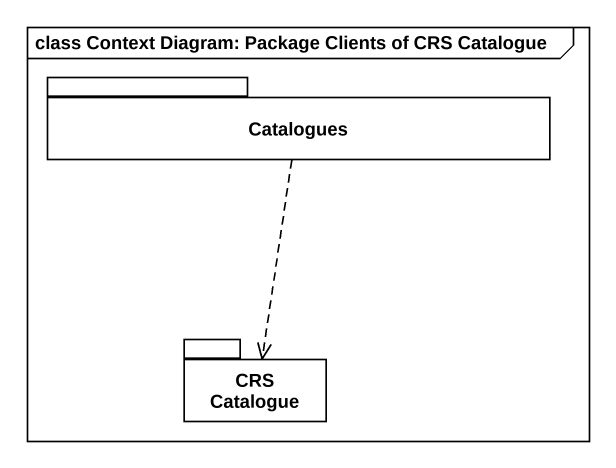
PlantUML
@startuml
mainframe class Context Diagram: Package Clients of CRS Catalogue
package Catalogues {
}
package "CRS Catalogue" as CRS_Catalogue {
}
Catalogues ..> CRS_Catalogue
@enduml
